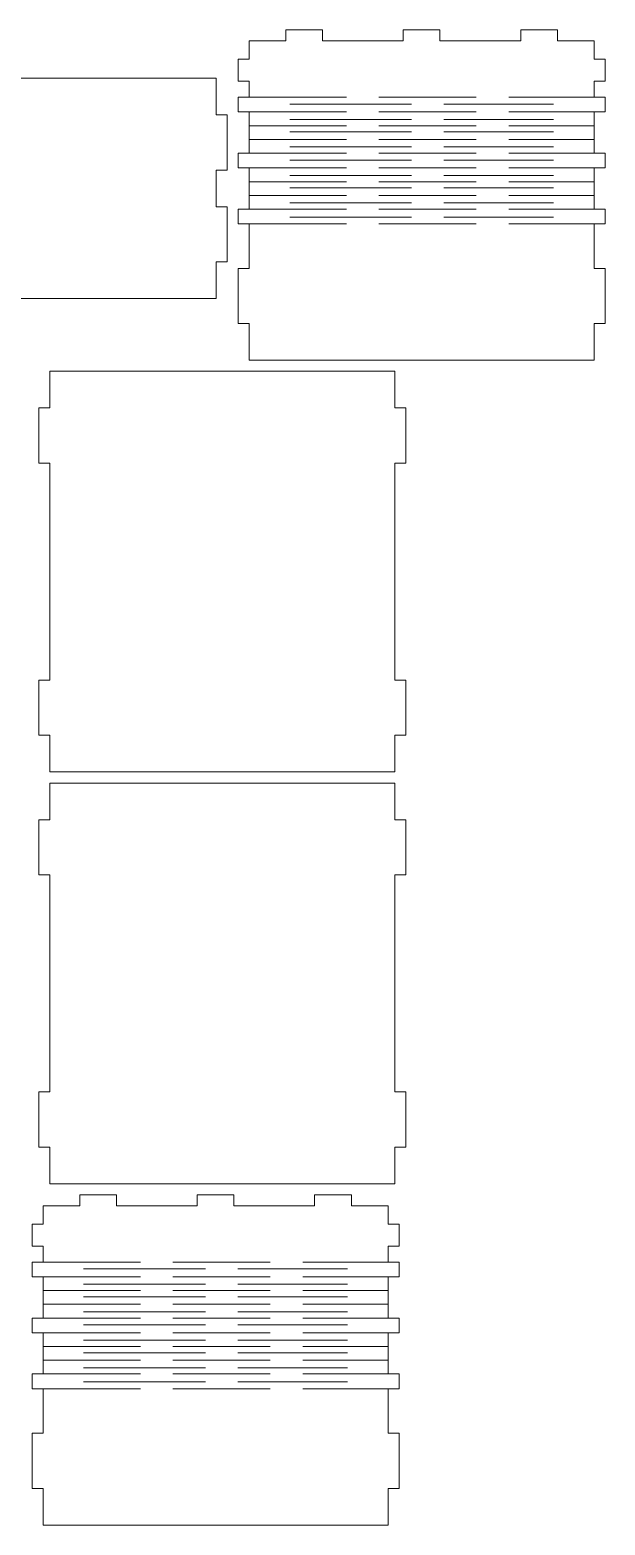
# Model space of a CAD drawing. Header units: millimetres. Extents: x -390 to 390, y -523 to 523.
# Drawn here: x 229.9 to 386.7, y 116.4 to 523.5 of the extents above; entities that cross this region are included whole.
import ezdxf

# ---------------------------------------------------------------- set-up
doc = ezdxf.new("R2010")
doc.units = ezdxf.units.MM
doc.header["$MEASUREMENT"] = 0
doc.layers.add('Camada 1', color=7, linetype='Continuous')

msp = doc.modelspace()

# ---------------------------------------------------------------- linework, layer by layer
at = {"layer": 'Camada 1', "color": 250, "lineweight": 20}
for points, knots in [([(289.6653, 520.4617), (289.6653, 520.4617), (289.6653, 515.4617), (289.6653, 515.4617), (289.6653, 515.4617), (289.6653, 515.4617), (286.6653, 515.4617), (286.6653, 515.4617), (286.6653, 515.4617), (286.6653, 515.4617), (286.6653, 509.4617), (286.6653, 509.4617), (286.6653, 509.4617), (286.6653, 509.4617), (289.6653, 509.4617), (289.6653, 509.4617), (289.6653, 509.4617), (289.6653, 509.4617), (289.6653, 505.1451), (289.6653, 505.1451), (289.6653, 505.1451), (289.6653, 505.1451), (286.6653, 505.1451), (286.6653, 505.1451), (286.6653, 505.1451), (286.6653, 505.1451), (286.6653, 501.1257), (286.6653, 501.1257), (286.6653, 501.1257), (286.6653, 501.1257), (289.6653, 501.1257), (289.6653, 501.1257), (289.6653, 501.1257), (289.6653, 501.1257), (289.6653, 489.9027), (289.6653, 489.9027), (289.6653, 489.9027), (289.6653, 489.9027), (286.6653, 489.9027), (286.6653, 489.9027), (286.6653, 489.9027), (286.6653, 489.9027), (286.6653, 485.8833), (286.6653, 485.8833), (286.6653, 485.8833), (286.6653, 485.8833), (289.6653, 485.8833), (289.6653, 485.8833), (289.6653, 485.8833), (289.6653, 485.8833), (289.6653, 474.6603), (289.6653, 474.6603), (289.6653, 474.6603), (289.6653, 474.6603), (286.6653, 474.6603), (286.6653, 474.6603), (286.6653, 474.6603), (286.6653, 474.6603), (286.6653, 470.6409), (286.6653, 470.6409), (286.6653, 470.6409), (286.6653, 470.6409), (289.6653, 470.6409), (289.6653, 470.6409), (289.6653, 470.6409), (289.6653, 470.6409), (289.6653, 458.5225), (289.6653, 458.5225), (289.6653, 458.5225), (289.6653, 458.5225), (286.6653, 458.5225), (286.6653, 458.5225), (286.6653, 458.5225), (286.6653, 458.5225), (286.6653, 443.5225), (286.6653, 443.5225), (286.6653, 443.5225), (286.6653, 443.5225), (289.6653, 443.5225), (289.6653, 443.5225), (289.6653, 443.5225), (289.6653, 443.5225), (289.6653, 433.5225), (289.6653, 433.5225), (289.6653, 433.5225), (289.6653, 433.5225), (383.6653, 433.5225), (383.6653, 433.5225), (383.6653, 433.5225), (383.6653, 433.5225), (383.6653, 443.5225), (383.6653, 443.5225), (383.6653, 443.5225), (383.6653, 443.5225), (386.6653, 443.5225), (386.6653, 443.5225), (386.6653, 443.5225), (386.6653, 443.5225), (386.6653, 458.5225), (386.6653, 458.5225), (386.6653, 458.5225), (386.6653, 458.5225), (383.6653, 458.5225), (383.6653, 458.5225), (383.6653, 458.5225), (383.6653, 458.5225), (383.6653, 470.6409), (383.6653, 470.6409), (383.6653, 470.6409), (383.6653, 470.6409), (386.6653, 470.6409), (386.6653, 470.6409), (386.6653, 470.6409), (386.6653, 470.6409), (386.6653, 474.6603), (386.6653, 474.6603), (386.6653, 474.6603), (386.6653, 474.6603), (383.6653, 474.6603), (383.6653, 474.6603), (383.6653, 474.6603), (383.6653, 474.6603), (383.6653, 485.8833), (383.6653, 485.8833), (383.6653, 485.8833), (383.6653, 485.8833), (386.6653, 485.8833), (386.6653, 485.8833), (386.6653, 485.8833), (386.6653, 485.8833), (386.6653, 489.9027), (386.6653, 489.9027), (386.6653, 489.9027), (386.6653, 489.9027), (383.6653, 489.9027), (383.6653, 489.9027), (383.6653, 489.9027), (383.6653, 489.9027), (383.6653, 501.1257), (383.6653, 501.1257), (383.6653, 501.1257), (383.6653, 501.1257), (386.6653, 501.1257), (386.6653, 501.1257), (386.6653, 501.1257), (386.6653, 501.1257), (386.6653, 505.1451), (386.6653, 505.1451), (386.6653, 505.1451), (386.6653, 505.1451), (383.6653, 505.1451), (383.6653, 505.1451), (383.6653, 505.1451), (383.6653, 505.1451), (383.6653, 509.4617), (383.6653, 509.4617), (383.6653, 509.4617), (383.6653, 509.4617), (386.6653, 509.4617), (386.6653, 509.4617), (386.6653, 509.4617), (386.6653, 509.4617), (386.6653, 515.4617), (386.6653, 515.4617), (386.6653, 515.4617), (386.6653, 515.4617), (383.6653, 515.4617), (383.6653, 515.4617), (383.6653, 515.4617), (383.6653, 515.4617), (383.6653, 520.4617), (383.6653, 520.4617), (383.6653, 520.4617), (383.6653, 520.4617), (373.6653, 520.4617), (373.6653, 520.4617), (373.6653, 520.4617), (373.6653, 520.4617), (373.6653, 523.4617), (373.6653, 523.4617), (373.6653, 523.4617), (373.6653, 523.4617), (363.6653, 523.4617), (363.6653, 523.4617), (363.6653, 523.4617), (363.6653, 523.4617), (363.6653, 520.4617), (363.6653, 520.4617), (363.6653, 520.4617), (363.6653, 520.4617), (341.6653, 520.4617), (341.6653, 520.4617), (341.6653, 520.4617), (341.6653, 520.4617), (341.6653, 523.4617), (341.6653, 523.4617), (341.6653, 523.4617), (341.6653, 523.4617), (331.6653, 523.4617), (331.6653, 523.4617), (331.6653, 523.4617), (331.6653, 523.4617), (331.6653, 520.4617), (331.6653, 520.4617), (331.6653, 520.4617), (331.6653, 520.4617), (309.6653, 520.4617), (309.6653, 520.4617), (309.6653, 520.4617), (309.6653, 520.4617), (309.6653, 523.4617), (309.6653, 523.4617), (309.6653, 523.4617), (309.6653, 523.4617), (299.6653, 523.4617), (299.6653, 523.4617), (299.6653, 523.4617), (299.6653, 523.4617), (299.6653, 520.4617), (299.6653, 520.4617), (299.6653, 520.4617), (299.6653, 520.4617), (289.6653, 520.4617), (289.6653, 520.4617)], [0, 0, 0, 0, 0.01754386, 0.01754386, 0.01754386, 0.01754386, 0.03508772, 0.03508772, 0.03508772, 0.03508772, 0.05263158, 0.05263158, 0.05263158, 0.05263158, 0.07017544, 0.07017544, 0.07017544, 0.07017544, 0.0877193, 0.0877193, 0.0877193, 0.0877193, 0.10526316, 0.10526316, 0.10526316, 0.10526316, 0.12280702, 0.12280702, 0.12280702, 0.12280702, 0.14035088, 0.14035088, 0.14035088, 0.14035088, 0.15789474, 0.15789474, 0.15789474, 0.15789474, 0.1754386, 0.1754386, 0.1754386, 0.1754386, 0.19298246, 0.19298246, 0.19298246, 0.19298246, 0.21052632, 0.21052632, 0.21052632, 0.21052632, 0.22807018, 0.22807018, 0.22807018, 0.22807018, 0.24561404, 0.24561404, 0.24561404, 0.24561404, 0.26315789, 0.26315789, 0.26315789, 0.26315789, 0.28070175, 0.28070175, 0.28070175, 0.28070175, 0.29824561, 0.29824561, 0.29824561, 0.29824561, 0.31578947, 0.31578947, 0.31578947, 0.31578947, 0.33333333, 0.33333333, 0.33333333, 0.33333333, 0.35087719, 0.35087719, 0.35087719, 0.35087719, 0.36842105, 0.36842105, 0.36842105, 0.36842105, 0.38596491, 0.38596491, 0.38596491, 0.38596491, 0.40350877, 0.40350877, 0.40350877, 0.40350877, 0.42105263, 0.42105263, 0.42105263, 0.42105263, 0.43859649, 0.43859649, 0.43859649, 0.43859649, 0.45614035, 0.45614035, 0.45614035, 0.45614035, 0.47368421, 0.47368421, 0.47368421, 0.47368421, 0.49122807, 0.49122807, 0.49122807, 0.49122807, 0.50877193, 0.50877193, 0.50877193, 0.50877193, 0.52631579, 0.52631579, 0.52631579, 0.52631579, 0.54385965, 0.54385965, 0.54385965, 0.54385965, 0.56140351, 0.56140351, 0.56140351, 0.56140351, 0.57894737, 0.57894737, 0.57894737, 0.57894737, 0.59649123, 0.59649123, 0.59649123, 0.59649123, 0.61403509, 0.61403509, 0.61403509, 0.61403509, 0.63157895, 0.63157895, 0.63157895, 0.63157895, 0.64912281, 0.64912281, 0.64912281, 0.64912281, 0.66666667, 0.66666667, 0.66666667, 0.66666667, 0.68421053, 0.68421053, 0.68421053, 0.68421053, 0.70175439, 0.70175439, 0.70175439, 0.70175439, 0.71929825, 0.71929825, 0.71929825, 0.71929825, 0.73684211, 0.73684211, 0.73684211, 0.73684211, 0.75438596, 0.75438596, 0.75438596, 0.75438596, 0.77192982, 0.77192982, 0.77192982, 0.77192982, 0.78947368, 0.78947368, 0.78947368, 0.78947368, 0.80701754, 0.80701754, 0.80701754, 0.80701754, 0.8245614, 0.8245614, 0.8245614, 0.8245614, 0.84210526, 0.84210526, 0.84210526, 0.84210526, 0.85964912, 0.85964912, 0.85964912, 0.85964912, 0.87719298, 0.87719298, 0.87719298, 0.87719298, 0.89473684, 0.89473684, 0.89473684, 0.89473684, 0.9122807, 0.9122807, 0.9122807, 0.9122807, 0.92982456, 0.92982456, 0.92982456, 0.92982456, 0.94736842, 0.94736842, 0.94736842, 0.94736842, 0.96491228, 0.96491228, 0.96491228, 0.96491228, 1, 1, 1, 1]), ([(280.6653, 475.3185), (280.6653, 475.3185), (280.6653, 485.3185), (280.6653, 485.3185), (280.6653, 485.3185), (280.6653, 485.3185), (283.6653, 485.3185), (283.6653, 485.3185), (283.6653, 485.3185), (283.6653, 485.3185), (283.6653, 500.3185), (283.6653, 500.3185), (283.6653, 500.3185), (283.6653, 500.3185), (280.6653, 500.3185), (280.6653, 500.3185), (280.6653, 500.3185), (280.6653, 500.3185), (280.6653, 510.3185), (280.6653, 510.3185), (280.6653, 510.3185), (280.6653, 510.3185), (186.6653, 510.3185), (186.6653, 510.3185), (186.6653, 510.3185), (186.6653, 510.3185), (186.6653, 500.3185), (186.6653, 500.3185), (186.6653, 500.3185), (186.6653, 500.3185), (183.6653, 500.3185), (183.6653, 500.3185), (183.6653, 500.3185), (183.6653, 500.3185), (183.6653, 485.3185), (183.6653, 485.3185), (183.6653, 485.3185), (183.6653, 485.3185), (186.6653, 485.3185), (186.6653, 485.3185), (186.6653, 485.3185), (186.6653, 485.3185), (186.6653, 475.3185), (186.6653, 475.3185), (186.6653, 475.3185), (186.6653, 475.3185), (183.6653, 475.3185), (183.6653, 475.3185), (183.6653, 475.3185), (183.6653, 475.3185), (183.6653, 460.3185), (183.6653, 460.3185), (183.6653, 460.3185), (183.6653, 460.3185), (186.6653, 460.3185), (186.6653, 460.3185), (186.6653, 460.3185), (186.6653, 460.3185), (186.6653, 450.3185), (186.6653, 450.3185), (186.6653, 450.3185), (186.6653, 450.3185), (280.6653, 450.3185), (280.6653, 450.3185), (280.6653, 450.3185), (280.6653, 450.3185), (280.6653, 460.3185), (280.6653, 460.3185), (280.6653, 460.3185), (280.6653, 460.3185), (283.6653, 460.3185), (283.6653, 460.3185), (283.6653, 460.3185), (283.6653, 460.3185), (283.6653, 475.3185), (283.6653, 475.3185), (283.6653, 475.3185), (283.6653, 475.3185), (280.6653, 475.3185), (280.6653, 475.3185)], [0, 0, 0, 0, 0.04761905, 0.04761905, 0.04761905, 0.04761905, 0.0952381, 0.0952381, 0.0952381, 0.0952381, 0.14285714, 0.14285714, 0.14285714, 0.14285714, 0.19047619, 0.19047619, 0.19047619, 0.19047619, 0.23809524, 0.23809524, 0.23809524, 0.23809524, 0.28571429, 0.28571429, 0.28571429, 0.28571429, 0.33333333, 0.33333333, 0.33333333, 0.33333333, 0.38095238, 0.38095238, 0.38095238, 0.38095238, 0.42857143, 0.42857143, 0.42857143, 0.42857143, 0.47619048, 0.47619048, 0.47619048, 0.47619048, 0.52380952, 0.52380952, 0.52380952, 0.52380952, 0.57142857, 0.57142857, 0.57142857, 0.57142857, 0.61904762, 0.61904762, 0.61904762, 0.61904762, 0.66666667, 0.66666667, 0.66666667, 0.66666667, 0.71428571, 0.71428571, 0.71428571, 0.71428571, 0.76190476, 0.76190476, 0.76190476, 0.76190476, 0.80952381, 0.80952381, 0.80952381, 0.80952381, 0.85714286, 0.85714286, 0.85714286, 0.85714286, 0.9047619, 0.9047619, 0.9047619, 0.9047619, 1, 1, 1, 1]), ([(235.3943, 321.4205), (235.3943, 321.4205), (329.3943, 321.4205), (329.3943, 321.4205), (329.3943, 321.4205), (329.3943, 321.4205), (329.3943, 331.4205), (329.3943, 331.4205), (329.3943, 331.4205), (329.3943, 331.4205), (332.3943, 331.4205), (332.3943, 331.4205), (332.3943, 331.4205), (332.3943, 331.4205), (332.3943, 346.4205), (332.3943, 346.4205), (332.3943, 346.4205), (332.3943, 346.4205), (329.3943, 346.4205), (329.3943, 346.4205), (329.3943, 346.4205), (329.3943, 346.4205), (329.3943, 405.5225), (329.3943, 405.5225), (329.3943, 405.5225), (329.3943, 405.5225), (332.3943, 405.5225), (332.3943, 405.5225), (332.3943, 405.5225), (332.3943, 405.5225), (332.3943, 420.5225), (332.3943, 420.5225), (332.3943, 420.5225), (332.3943, 420.5225), (329.3943, 420.5225), (329.3943, 420.5225), (329.3943, 420.5225), (329.3943, 420.5225), (329.3943, 430.5225), (329.3943, 430.5225), (329.3943, 430.5225), (329.3943, 430.5225), (235.3943, 430.5225), (235.3943, 430.5225), (235.3943, 430.5225), (235.3943, 430.5225), (235.3943, 420.5225), (235.3943, 420.5225), (235.3943, 420.5225), (235.3943, 420.5225), (232.3943, 420.5225), (232.3943, 420.5225), (232.3943, 420.5225), (232.3943, 420.5225), (232.3943, 405.5225), (232.3943, 405.5225), (232.3943, 405.5225), (232.3943, 405.5225), (235.3943, 405.5225), (235.3943, 405.5225), (235.3943, 405.5225), (235.3943, 405.5225), (235.3943, 346.4205), (235.3943, 346.4205), (235.3943, 346.4205), (235.3943, 346.4205), (232.3943, 346.4205), (232.3943, 346.4205), (232.3943, 346.4205), (232.3943, 346.4205), (232.3943, 331.4205), (232.3943, 331.4205), (232.3943, 331.4205), (232.3943, 331.4205), (235.3943, 331.4205), (235.3943, 331.4205), (235.3943, 331.4205), (235.3943, 331.4205), (235.3943, 321.4205), (235.3943, 321.4205)], [0, 0, 0, 0, 0.04761905, 0.04761905, 0.04761905, 0.04761905, 0.0952381, 0.0952381, 0.0952381, 0.0952381, 0.14285714, 0.14285714, 0.14285714, 0.14285714, 0.19047619, 0.19047619, 0.19047619, 0.19047619, 0.23809524, 0.23809524, 0.23809524, 0.23809524, 0.28571429, 0.28571429, 0.28571429, 0.28571429, 0.33333333, 0.33333333, 0.33333333, 0.33333333, 0.38095238, 0.38095238, 0.38095238, 0.38095238, 0.42857143, 0.42857143, 0.42857143, 0.42857143, 0.47619048, 0.47619048, 0.47619048, 0.47619048, 0.52380952, 0.52380952, 0.52380952, 0.52380952, 0.57142857, 0.57142857, 0.57142857, 0.57142857, 0.61904762, 0.61904762, 0.61904762, 0.61904762, 0.66666667, 0.66666667, 0.66666667, 0.66666667, 0.71428571, 0.71428571, 0.71428571, 0.71428571, 0.76190476, 0.76190476, 0.76190476, 0.76190476, 0.80952381, 0.80952381, 0.80952381, 0.80952381, 0.85714286, 0.85714286, 0.85714286, 0.85714286, 0.9047619, 0.9047619, 0.9047619, 0.9047619, 1, 1, 1, 1]), ([(235.3943, 209.3185), (235.3943, 209.3185), (329.3943, 209.3185), (329.3943, 209.3185), (329.3943, 209.3185), (329.3943, 209.3185), (329.3943, 219.3185), (329.3943, 219.3185), (329.3943, 219.3185), (329.3943, 219.3185), (332.3943, 219.3185), (332.3943, 219.3185), (332.3943, 219.3185), (332.3943, 219.3185), (332.3943, 234.3185), (332.3943, 234.3185), (332.3943, 234.3185), (332.3943, 234.3185), (329.3943, 234.3185), (329.3943, 234.3185), (329.3943, 234.3185), (329.3943, 234.3185), (329.3943, 293.4205), (329.3943, 293.4205), (329.3943, 293.4205), (329.3943, 293.4205), (332.3943, 293.4205), (332.3943, 293.4205), (332.3943, 293.4205), (332.3943, 293.4205), (332.3943, 308.4205), (332.3943, 308.4205), (332.3943, 308.4205), (332.3943, 308.4205), (329.3943, 308.4205), (329.3943, 308.4205), (329.3943, 308.4205), (329.3943, 308.4205), (329.3943, 318.4205), (329.3943, 318.4205), (329.3943, 318.4205), (329.3943, 318.4205), (235.3943, 318.4205), (235.3943, 318.4205), (235.3943, 318.4205), (235.3943, 318.4205), (235.3943, 308.4205), (235.3943, 308.4205), (235.3943, 308.4205), (235.3943, 308.4205), (232.3943, 308.4205), (232.3943, 308.4205), (232.3943, 308.4205), (232.3943, 308.4205), (232.3943, 293.4205), (232.3943, 293.4205), (232.3943, 293.4205), (232.3943, 293.4205), (235.3943, 293.4205), (235.3943, 293.4205), (235.3943, 293.4205), (235.3943, 293.4205), (235.3943, 234.3185), (235.3943, 234.3185), (235.3943, 234.3185), (235.3943, 234.3185), (232.3943, 234.3185), (232.3943, 234.3185), (232.3943, 234.3185), (232.3943, 234.3185), (232.3943, 219.3185), (232.3943, 219.3185), (232.3943, 219.3185), (232.3943, 219.3185), (235.3943, 219.3185), (235.3943, 219.3185), (235.3943, 219.3185), (235.3943, 219.3185), (235.3943, 209.3185), (235.3943, 209.3185)], [0, 0, 0, 0, 0.04761905, 0.04761905, 0.04761905, 0.04761905, 0.0952381, 0.0952381, 0.0952381, 0.0952381, 0.14285714, 0.14285714, 0.14285714, 0.14285714, 0.19047619, 0.19047619, 0.19047619, 0.19047619, 0.23809524, 0.23809524, 0.23809524, 0.23809524, 0.28571429, 0.28571429, 0.28571429, 0.28571429, 0.33333333, 0.33333333, 0.33333333, 0.33333333, 0.38095238, 0.38095238, 0.38095238, 0.38095238, 0.42857143, 0.42857143, 0.42857143, 0.42857143, 0.47619048, 0.47619048, 0.47619048, 0.47619048, 0.52380952, 0.52380952, 0.52380952, 0.52380952, 0.57142857, 0.57142857, 0.57142857, 0.57142857, 0.61904762, 0.61904762, 0.61904762, 0.61904762, 0.66666667, 0.66666667, 0.66666667, 0.66666667, 0.71428571, 0.71428571, 0.71428571, 0.71428571, 0.76190476, 0.76190476, 0.76190476, 0.76190476, 0.80952381, 0.80952381, 0.80952381, 0.80952381, 0.85714286, 0.85714286, 0.85714286, 0.85714286, 0.9047619, 0.9047619, 0.9047619, 0.9047619, 1, 1, 1, 1]), ([(233.5275, 203.3185), (233.5275, 203.3185), (233.5275, 198.3185), (233.5275, 198.3185), (233.5275, 198.3185), (233.5275, 198.3185), (230.5275, 198.3185), (230.5275, 198.3185), (230.5275, 198.3185), (230.5275, 198.3185), (230.5275, 192.3185), (230.5275, 192.3185), (230.5275, 192.3185), (230.5275, 192.3185), (233.5275, 192.3185), (233.5275, 192.3185), (233.5275, 192.3185), (233.5275, 192.3185), (233.5275, 188.0019), (233.5275, 188.0019), (233.5275, 188.0019), (233.5275, 188.0019), (230.5275, 188.0019), (230.5275, 188.0019), (230.5275, 188.0019), (230.5275, 188.0019), (230.5275, 183.9825), (230.5275, 183.9825), (230.5275, 183.9825), (230.5275, 183.9825), (233.5275, 183.9825), (233.5275, 183.9825), (233.5275, 183.9825), (233.5275, 183.9825), (233.5275, 172.7595), (233.5275, 172.7595), (233.5275, 172.7595), (233.5275, 172.7595), (230.5275, 172.7595), (230.5275, 172.7595), (230.5275, 172.7595), (230.5275, 172.7595), (230.5275, 168.7401), (230.5275, 168.7401), (230.5275, 168.7401), (230.5275, 168.7401), (233.5275, 168.7401), (233.5275, 168.7401), (233.5275, 168.7401), (233.5275, 168.7401), (233.5275, 157.5171), (233.5275, 157.5171), (233.5275, 157.5171), (233.5275, 157.5171), (230.5275, 157.5171), (230.5275, 157.5171), (230.5275, 157.5171), (230.5275, 157.5171), (230.5275, 153.4977), (230.5275, 153.4977), (230.5275, 153.4977), (230.5275, 153.4977), (233.5275, 153.4977), (233.5275, 153.4977), (233.5275, 153.4977), (233.5275, 153.4977), (233.5275, 141.3793), (233.5275, 141.3793), (233.5275, 141.3793), (233.5275, 141.3793), (230.5275, 141.3793), (230.5275, 141.3793), (230.5275, 141.3793), (230.5275, 141.3793), (230.5275, 126.3793), (230.5275, 126.3793), (230.5275, 126.3793), (230.5275, 126.3793), (233.5275, 126.3793), (233.5275, 126.3793), (233.5275, 126.3793), (233.5275, 126.3793), (233.5275, 116.3793), (233.5275, 116.3793), (233.5275, 116.3793), (233.5275, 116.3793), (327.5275, 116.3793), (327.5275, 116.3793), (327.5275, 116.3793), (327.5275, 116.3793), (327.5275, 126.3793), (327.5275, 126.3793), (327.5275, 126.3793), (327.5275, 126.3793), (330.5275, 126.3793), (330.5275, 126.3793), (330.5275, 126.3793), (330.5275, 126.3793), (330.5275, 141.3793), (330.5275, 141.3793), (330.5275, 141.3793), (330.5275, 141.3793), (327.5275, 141.3793), (327.5275, 141.3793), (327.5275, 141.3793), (327.5275, 141.3793), (327.5275, 153.4977), (327.5275, 153.4977), (327.5275, 153.4977), (327.5275, 153.4977), (330.5275, 153.4977), (330.5275, 153.4977), (330.5275, 153.4977), (330.5275, 153.4977), (330.5275, 157.5171), (330.5275, 157.5171), (330.5275, 157.5171), (330.5275, 157.5171), (327.5275, 157.5171), (327.5275, 157.5171), (327.5275, 157.5171), (327.5275, 157.5171), (327.5275, 168.7401), (327.5275, 168.7401), (327.5275, 168.7401), (327.5275, 168.7401), (330.5275, 168.7401), (330.5275, 168.7401), (330.5275, 168.7401), (330.5275, 168.7401), (330.5275, 172.7595), (330.5275, 172.7595), (330.5275, 172.7595), (330.5275, 172.7595), (327.5275, 172.7595), (327.5275, 172.7595), (327.5275, 172.7595), (327.5275, 172.7595), (327.5275, 183.9825), (327.5275, 183.9825), (327.5275, 183.9825), (327.5275, 183.9825), (330.5275, 183.9825), (330.5275, 183.9825), (330.5275, 183.9825), (330.5275, 183.9825), (330.5275, 188.0019), (330.5275, 188.0019), (330.5275, 188.0019), (330.5275, 188.0019), (327.5275, 188.0019), (327.5275, 188.0019), (327.5275, 188.0019), (327.5275, 188.0019), (327.5275, 192.3185), (327.5275, 192.3185), (327.5275, 192.3185), (327.5275, 192.3185), (330.5275, 192.3185), (330.5275, 192.3185), (330.5275, 192.3185), (330.5275, 192.3185), (330.5275, 198.3185), (330.5275, 198.3185), (330.5275, 198.3185), (330.5275, 198.3185), (327.5275, 198.3185), (327.5275, 198.3185), (327.5275, 198.3185), (327.5275, 198.3185), (327.5275, 203.3185), (327.5275, 203.3185), (327.5275, 203.3185), (327.5275, 203.3185), (317.5275, 203.3185), (317.5275, 203.3185), (317.5275, 203.3185), (317.5275, 203.3185), (317.5275, 206.3185), (317.5275, 206.3185), (317.5275, 206.3185), (317.5275, 206.3185), (307.5275, 206.3185), (307.5275, 206.3185), (307.5275, 206.3185), (307.5275, 206.3185), (307.5275, 203.3185), (307.5275, 203.3185), (307.5275, 203.3185), (307.5275, 203.3185), (285.5275, 203.3185), (285.5275, 203.3185), (285.5275, 203.3185), (285.5275, 203.3185), (285.5275, 206.3185), (285.5275, 206.3185), (285.5275, 206.3185), (285.5275, 206.3185), (275.5275, 206.3185), (275.5275, 206.3185), (275.5275, 206.3185), (275.5275, 206.3185), (275.5275, 203.3185), (275.5275, 203.3185), (275.5275, 203.3185), (275.5275, 203.3185), (253.5275, 203.3185), (253.5275, 203.3185), (253.5275, 203.3185), (253.5275, 203.3185), (253.5275, 206.3185), (253.5275, 206.3185), (253.5275, 206.3185), (253.5275, 206.3185), (243.5275, 206.3185), (243.5275, 206.3185), (243.5275, 206.3185), (243.5275, 206.3185), (243.5275, 203.3185), (243.5275, 203.3185), (243.5275, 203.3185), (243.5275, 203.3185), (233.5275, 203.3185), (233.5275, 203.3185)], [0, 0, 0, 0, 0.01754386, 0.01754386, 0.01754386, 0.01754386, 0.03508772, 0.03508772, 0.03508772, 0.03508772, 0.05263158, 0.05263158, 0.05263158, 0.05263158, 0.07017544, 0.07017544, 0.07017544, 0.07017544, 0.0877193, 0.0877193, 0.0877193, 0.0877193, 0.10526316, 0.10526316, 0.10526316, 0.10526316, 0.12280702, 0.12280702, 0.12280702, 0.12280702, 0.14035088, 0.14035088, 0.14035088, 0.14035088, 0.15789474, 0.15789474, 0.15789474, 0.15789474, 0.1754386, 0.1754386, 0.1754386, 0.1754386, 0.19298246, 0.19298246, 0.19298246, 0.19298246, 0.21052632, 0.21052632, 0.21052632, 0.21052632, 0.22807018, 0.22807018, 0.22807018, 0.22807018, 0.24561404, 0.24561404, 0.24561404, 0.24561404, 0.26315789, 0.26315789, 0.26315789, 0.26315789, 0.28070175, 0.28070175, 0.28070175, 0.28070175, 0.29824561, 0.29824561, 0.29824561, 0.29824561, 0.31578947, 0.31578947, 0.31578947, 0.31578947, 0.33333333, 0.33333333, 0.33333333, 0.33333333, 0.35087719, 0.35087719, 0.35087719, 0.35087719, 0.36842105, 0.36842105, 0.36842105, 0.36842105, 0.38596491, 0.38596491, 0.38596491, 0.38596491, 0.40350877, 0.40350877, 0.40350877, 0.40350877, 0.42105263, 0.42105263, 0.42105263, 0.42105263, 0.43859649, 0.43859649, 0.43859649, 0.43859649, 0.45614035, 0.45614035, 0.45614035, 0.45614035, 0.47368421, 0.47368421, 0.47368421, 0.47368421, 0.49122807, 0.49122807, 0.49122807, 0.49122807, 0.50877193, 0.50877193, 0.50877193, 0.50877193, 0.52631579, 0.52631579, 0.52631579, 0.52631579, 0.54385965, 0.54385965, 0.54385965, 0.54385965, 0.56140351, 0.56140351, 0.56140351, 0.56140351, 0.57894737, 0.57894737, 0.57894737, 0.57894737, 0.59649123, 0.59649123, 0.59649123, 0.59649123, 0.61403509, 0.61403509, 0.61403509, 0.61403509, 0.63157895, 0.63157895, 0.63157895, 0.63157895, 0.64912281, 0.64912281, 0.64912281, 0.64912281, 0.66666667, 0.66666667, 0.66666667, 0.66666667, 0.68421053, 0.68421053, 0.68421053, 0.68421053, 0.70175439, 0.70175439, 0.70175439, 0.70175439, 0.71929825, 0.71929825, 0.71929825, 0.71929825, 0.73684211, 0.73684211, 0.73684211, 0.73684211, 0.75438596, 0.75438596, 0.75438596, 0.75438596, 0.77192982, 0.77192982, 0.77192982, 0.77192982, 0.78947368, 0.78947368, 0.78947368, 0.78947368, 0.80701754, 0.80701754, 0.80701754, 0.80701754, 0.8245614, 0.8245614, 0.8245614, 0.8245614, 0.84210526, 0.84210526, 0.84210526, 0.84210526, 0.85964912, 0.85964912, 0.85964912, 0.85964912, 0.87719298, 0.87719298, 0.87719298, 0.87719298, 0.89473684, 0.89473684, 0.89473684, 0.89473684, 0.9122807, 0.9122807, 0.9122807, 0.9122807, 0.92982456, 0.92982456, 0.92982456, 0.92982456, 0.94736842, 0.94736842, 0.94736842, 0.94736842, 0.96491228, 0.96491228, 0.96491228, 0.96491228, 1, 1, 1, 1])]:
    msp.add_open_spline(points, degree=3, knots=knots, dxfattribs=at)
for points in [[(289.6653, 505.1451), (289.6653, 505.1451), (316.196, 505.1451), (316.196, 505.1451)], [(325.0395, 505.1451), (325.0395, 505.1451), (351.5701, 505.1451), (351.5701, 505.1451)], [(360.4138, 505.1451), (360.4138, 505.1451), (383.6653, 505.1451), (383.6653, 505.1451)], [(289.6653, 501.1255), (289.6653, 501.1255), (316.196, 501.1255), (316.196, 501.1255)], [(300.7198, 503.2688), (300.7198, 503.2688), (333.8832, 503.2688), (333.8832, 503.2688)], [(325.0395, 501.1255), (325.0395, 501.1255), (351.5701, 501.1255), (351.5701, 501.1255)], [(342.7266, 503.2688), (342.7266, 503.2688), (372.6108, 503.2688), (372.6108, 503.2688)], [(360.4138, 501.1255), (360.4138, 501.1255), (383.6653, 501.1255), (383.6653, 501.1255)], [(289.6653, 497.3848), (289.6653, 497.3848), (316.196, 497.3848), (316.196, 497.3848)], [(300.7198, 499.0957), (300.7198, 499.0957), (333.8832, 499.0957), (333.8832, 499.0957)], [(325.0395, 497.3848), (325.0395, 497.3848), (351.5701, 497.3848), (351.5701, 497.3848)], [(342.7266, 499.0957), (342.7266, 499.0957), (372.6108, 499.0957), (372.6108, 499.0957)], [(360.4138, 497.3848), (360.4138, 497.3848), (383.6653, 497.3848), (383.6653, 497.3848)], [(289.6653, 493.6436), (289.6653, 493.6436), (316.196, 493.6436), (316.196, 493.6436)], [(300.7198, 495.6738), (300.7198, 495.6738), (333.8832, 495.6738), (333.8832, 495.6738)], [(325.0395, 493.6436), (325.0395, 493.6436), (351.5701, 493.6436), (351.5701, 493.6436)], [(342.7266, 495.6738), (342.7266, 495.6738), (372.6108, 495.6738), (372.6108, 495.6738)], [(360.4138, 493.6436), (360.4138, 493.6436), (383.6653, 493.6436), (383.6653, 493.6436)], [(289.6653, 489.9029), (289.6653, 489.9029), (316.196, 489.9029), (316.196, 489.9029)], [(300.7198, 491.6139), (300.7198, 491.6139), (333.8832, 491.6139), (333.8832, 491.6139)], [(325.0395, 489.9029), (325.0395, 489.9029), (351.5701, 489.9029), (351.5701, 489.9029)], [(342.7266, 491.6139), (342.7266, 491.6139), (372.6108, 491.6139), (372.6108, 491.6139)], [(360.4138, 489.9029), (360.4138, 489.9029), (383.6653, 489.9029), (383.6653, 489.9029)], [(289.6653, 485.8829), (289.6653, 485.8829), (316.196, 485.8829), (316.196, 485.8829)], [(300.7198, 488.0262), (300.7198, 488.0262), (333.8832, 488.0262), (333.8832, 488.0262)], [(325.0395, 485.8829), (325.0395, 485.8829), (351.5701, 485.8829), (351.5701, 485.8829)], [(342.7266, 488.0262), (342.7266, 488.0262), (372.6108, 488.0262), (372.6108, 488.0262)], [(360.4138, 485.8829), (360.4138, 485.8829), (383.6653, 485.8829), (383.6653, 485.8829)], [(289.6653, 482.1422), (289.6653, 482.1422), (316.196, 482.1422), (316.196, 482.1422)], [(300.7198, 483.8531), (300.7198, 483.8531), (333.8832, 483.8531), (333.8832, 483.8531)], [(300.7198, 480.4312), (300.7198, 480.4312), (333.8832, 480.4312), (333.8832, 480.4312)], [(325.0395, 482.1422), (325.0395, 482.1422), (351.5701, 482.1422), (351.5701, 482.1422)], [(342.7266, 483.8531), (342.7266, 483.8531), (372.6108, 483.8531), (372.6108, 483.8531)], [(342.7266, 480.4312), (342.7266, 480.4312), (372.6108, 480.4312), (372.6108, 480.4312)], [(360.4138, 482.1422), (360.4138, 482.1422), (383.6653, 482.1422), (383.6653, 482.1422)], [(289.6653, 478.401), (289.6653, 478.401), (316.196, 478.401), (316.196, 478.401)], [(300.7198, 476.3713), (300.7198, 476.3713), (333.8832, 476.3713), (333.8832, 476.3713)], [(325.0395, 478.401), (325.0395, 478.401), (351.5701, 478.401), (351.5701, 478.401)], [(342.7266, 476.3713), (342.7266, 476.3713), (372.6108, 476.3713), (372.6108, 476.3713)], [(360.4138, 478.401), (360.4138, 478.401), (383.6653, 478.401), (383.6653, 478.401)], [(289.6653, 474.6603), (289.6653, 474.6603), (316.196, 474.6603), (316.196, 474.6603)], [(300.7198, 472.5176), (300.7198, 472.5176), (333.8832, 472.5176), (333.8832, 472.5176)], [(325.0395, 474.6603), (325.0395, 474.6603), (351.5701, 474.6603), (351.5701, 474.6603)], [(342.7266, 472.5176), (342.7266, 472.5176), (372.6108, 472.5176), (372.6108, 472.5176)], [(360.4138, 474.6603), (360.4138, 474.6603), (383.6653, 474.6603), (383.6653, 474.6603)], [(289.6653, 470.6413), (289.6653, 470.6413), (316.196, 470.6413), (316.196, 470.6413)], [(325.0395, 470.6413), (325.0395, 470.6413), (351.5701, 470.6413), (351.5701, 470.6413)], [(360.4138, 470.6413), (360.4138, 470.6413), (383.6653, 470.6413), (383.6653, 470.6413)], [(233.5275, 188.0019), (233.5275, 188.0019), (260.0582, 188.0019), (260.0582, 188.0019)], [(268.9017, 188.0019), (268.9017, 188.0019), (295.4323, 188.0019), (295.4323, 188.0019)], [(304.276, 188.0019), (304.276, 188.0019), (327.5275, 188.0019), (327.5275, 188.0019)], [(233.5275, 183.9823), (233.5275, 183.9823), (260.0582, 183.9823), (260.0582, 183.9823)], [(244.582, 186.1256), (244.582, 186.1256), (277.7454, 186.1256), (277.7454, 186.1256)], [(268.9017, 183.9823), (268.9017, 183.9823), (295.4323, 183.9823), (295.4323, 183.9823)], [(286.5888, 186.1256), (286.5888, 186.1256), (316.473, 186.1256), (316.473, 186.1256)], [(304.276, 183.9823), (304.276, 183.9823), (327.5275, 183.9823), (327.5275, 183.9823)], [(233.5275, 180.2416), (233.5275, 180.2416), (260.0582, 180.2416), (260.0582, 180.2416)], [(244.582, 181.9525), (244.582, 181.9525), (277.7454, 181.9525), (277.7454, 181.9525)], [(268.9017, 180.2416), (268.9017, 180.2416), (295.4323, 180.2416), (295.4323, 180.2416)], [(286.5888, 181.9525), (286.5888, 181.9525), (316.473, 181.9525), (316.473, 181.9525)], [(304.276, 180.2416), (304.276, 180.2416), (327.5275, 180.2416), (327.5275, 180.2416)], [(233.5275, 176.5004), (233.5275, 176.5004), (260.0582, 176.5004), (260.0582, 176.5004)], [(244.582, 178.5306), (244.582, 178.5306), (277.7454, 178.5306), (277.7454, 178.5306)], [(268.9017, 176.5004), (268.9017, 176.5004), (295.4323, 176.5004), (295.4323, 176.5004)], [(286.5888, 178.5306), (286.5888, 178.5306), (316.473, 178.5306), (316.473, 178.5306)], [(304.276, 176.5004), (304.276, 176.5004), (327.5275, 176.5004), (327.5275, 176.5004)], [(233.5275, 172.7597), (233.5275, 172.7597), (260.0582, 172.7597), (260.0582, 172.7597)], [(244.582, 174.4707), (244.582, 174.4707), (277.7454, 174.4707), (277.7454, 174.4707)], [(268.9017, 172.7597), (268.9017, 172.7597), (295.4323, 172.7597), (295.4323, 172.7597)], [(286.5888, 174.4707), (286.5888, 174.4707), (316.473, 174.4707), (316.473, 174.4707)], [(304.276, 172.7597), (304.276, 172.7597), (327.5275, 172.7597), (327.5275, 172.7597)], [(233.5275, 168.7397), (233.5275, 168.7397), (260.0582, 168.7397), (260.0582, 168.7397)], [(244.582, 170.883), (244.582, 170.883), (277.7454, 170.883), (277.7454, 170.883)], [(268.9017, 168.7397), (268.9017, 168.7397), (295.4323, 168.7397), (295.4323, 168.7397)], [(286.5888, 170.883), (286.5888, 170.883), (316.473, 170.883), (316.473, 170.883)], [(304.276, 168.7397), (304.276, 168.7397), (327.5275, 168.7397), (327.5275, 168.7397)], [(233.5275, 164.999), (233.5275, 164.999), (260.0582, 164.999), (260.0582, 164.999)], [(244.582, 166.7099), (244.582, 166.7099), (277.7454, 166.7099), (277.7454, 166.7099)], [(244.582, 163.288), (244.582, 163.288), (277.7454, 163.288), (277.7454, 163.288)], [(268.9017, 164.999), (268.9017, 164.999), (295.4323, 164.999), (295.4323, 164.999)], [(286.5888, 166.7099), (286.5888, 166.7099), (316.473, 166.7099), (316.473, 166.7099)], [(286.5888, 163.288), (286.5888, 163.288), (316.473, 163.288), (316.473, 163.288)], [(304.276, 164.999), (304.276, 164.999), (327.5275, 164.999), (327.5275, 164.999)], [(233.5275, 161.2578), (233.5275, 161.2578), (260.0582, 161.2578), (260.0582, 161.2578)], [(244.582, 159.2281), (244.582, 159.2281), (277.7454, 159.2281), (277.7454, 159.2281)], [(268.9017, 161.2578), (268.9017, 161.2578), (295.4323, 161.2578), (295.4323, 161.2578)], [(286.5888, 159.2281), (286.5888, 159.2281), (316.473, 159.2281), (316.473, 159.2281)], [(304.276, 161.2578), (304.276, 161.2578), (327.5275, 161.2578), (327.5275, 161.2578)], [(233.5275, 157.5171), (233.5275, 157.5171), (260.0582, 157.5171), (260.0582, 157.5171)], [(244.582, 155.3744), (244.582, 155.3744), (277.7454, 155.3744), (277.7454, 155.3744)], [(268.9017, 157.5171), (268.9017, 157.5171), (295.4323, 157.5171), (295.4323, 157.5171)], [(286.5888, 155.3744), (286.5888, 155.3744), (316.473, 155.3744), (316.473, 155.3744)], [(304.276, 157.5171), (304.276, 157.5171), (327.5275, 157.5171), (327.5275, 157.5171)], [(233.5275, 153.4981), (233.5275, 153.4981), (260.0582, 153.4981), (260.0582, 153.4981)], [(268.9017, 153.4981), (268.9017, 153.4981), (295.4323, 153.4981), (295.4323, 153.4981)], [(304.276, 153.4981), (304.276, 153.4981), (327.5275, 153.4981), (327.5275, 153.4981)]]:
    msp.add_open_spline(points, degree=3, dxfattribs=at)

doc.saveas('drawing.dxf')
